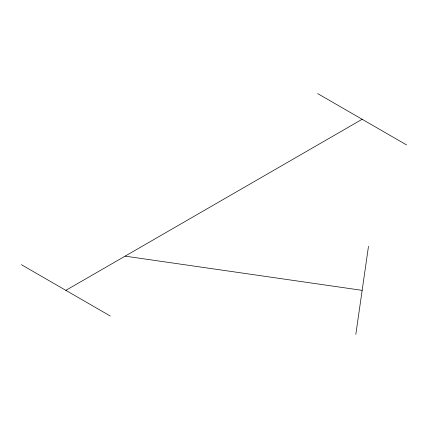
<?xml version="1.0" encoding="UTF-8"?>
<svg xmlns="http://www.w3.org/2000/svg" width="428" height="428" viewBox="0 0 428 428"><rect width="100%" height="100%" fill="white"/><g stroke="black" fill="none" stroke-linecap="round" stroke-linejoin="round"><path stroke-width="0.64" d="M355.823 334.38L368.487 246.33M65.848 290.355L362.152 119.278M125.104 256.142L362.152 290.355M317.71 93.62L406.6 144.942M21.4 264.691L110.29 316.014"/></g></svg>
